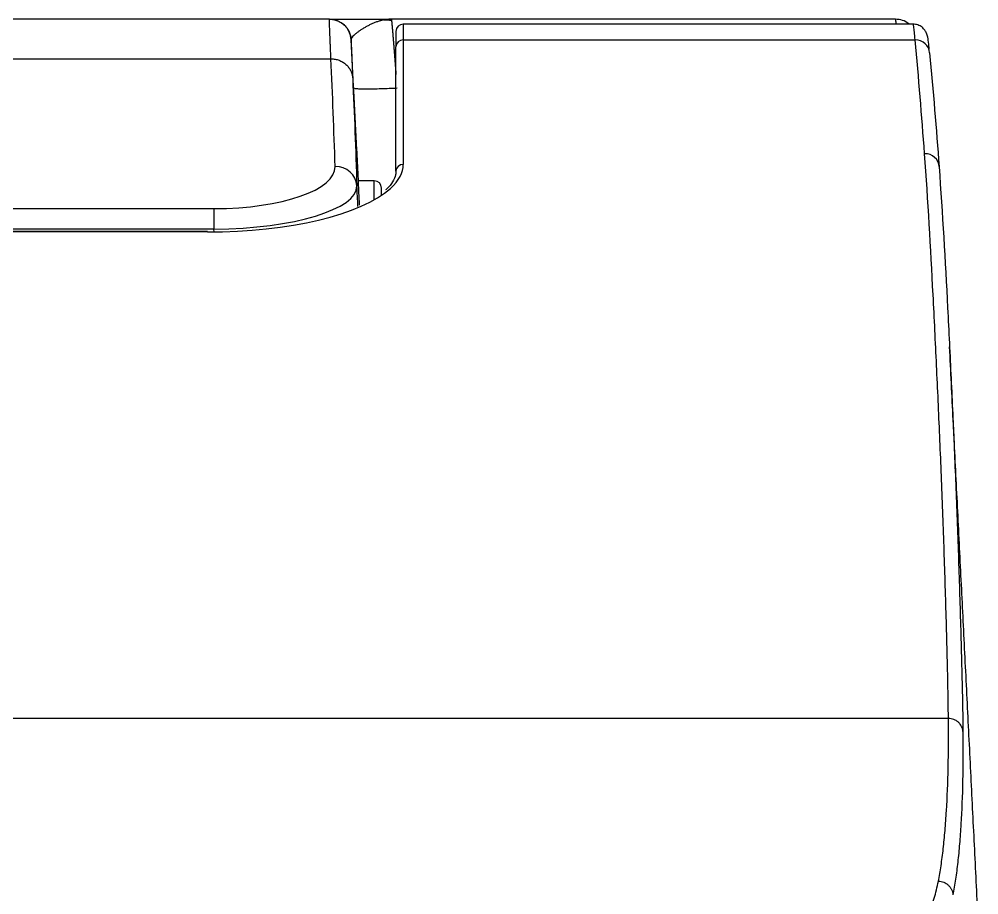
# Model space of a CAD drawing. Extents: x 8541 to 14664, y -60 to 2468.
# Drawn here: x 13559.7 to 13625.9, y 722.3 to 782.6 of the extents above; entities that cross this region are included whole.
import ezdxf

# ---------------------------------------------------------------- set-up
doc = ezdxf.new("R2010")
doc.units = 0
doc.header["$LTSCALE"] = 20
doc.header["$MEASUREMENT"] = 0
doc.layers.get('0').update_dxf_attribs({"linetype": 'CONTINUOUS'})

msp = doc.modelspace()

# ---------------------------------------------------------------- linework, layer by layer
at = {"color": 7, "linetype": 'Continuous'}
for p, q in [((13621.348, 782.277), (13586.201, 782.277)), ((13586.201, 782.277), (13586.201, 781.184)), ((13585.701, 781.777), (13585.701, 780.711)), ((13582.609, 781.195), (13582.607, 781.195)), ((13586.201, 781.184), (13586.201, 772.603)), ((13585.701, 772.131), (13585.701, 780.711)), ((13584.2, 771.477), (13583.116, 771.477)), ((13584.2, 770.164), (13584.2, 771.477)), ((13584.7, 770.47), (13584.7, 770.977)), ((13284.048, 769.558), (13573.152, 769.558)), ((13573.152, 769.558), (13573.152, 768.14)), ((13573.152, 768.14), (13284.048, 768.14)), ((13572.701, 767.976), (13284.498, 767.976)), ((13572.701, 767.948), (13284.498, 767.948)), ((13572.701, 767.948), (13572.701, 767.976)), ((13573.162, 767.951), (13573.152, 768.14))]:
    msp.add_line(p, q, dxfattribs=at)
for centre, radius, start, end in [((13581.113, 781.117), 1.5, 2.94586, 90), ((13586.201, 781.777), 0.5, 90, 180), ((13584.2, 770.977), 0.5, 0, 90)]:
    msp.add_arc(centre, radius, start, end, dxfattribs=at)
for centre, major_axis, ratio, start_param, end_param in [((13586.201, 780.711), (-0.5, 0), 0.945376, 4.712389, 6.283185), ((13621.498, 780.239), (0.996, 0.093), 0.944943, 6.237945, 7.766345), ((13622.148, 772.4), (0.997, 0.073), 0.945109, 6.259084, 7.785221), ((13572.992, 772.489), (-8.514, 0.062), 0.34417, 1.592084, 3.155484), ((13581.506, 771.049), (-1.499, -0.05), 0.945321, 3.164281, 4.681182), ((13572.701, 772.603), (13.5, 0), 0.344818, 5.920307, 6.283185), ((13586.201, 772.131), (-0.5, 0), 0.945376, 4.712389, 6.283185), ((13572.701, 772.603), (13.5, 0), 0.344818, 4.712389, 5.920307), ((13572.992, 771.071), (10.012, 0.038), 0.292843, 4.727232, 6.290632)]:
    msp.add_ellipse(centre, major_axis=major_axis, ratio=ratio, start_param=start_param, end_param=end_param, dxfattribs=at)
for points, degree in [([(13581.109, 782.617), (13276.097, 782.617)], 1), ([(13585.416, 782.528), (13584.84, 782.565)], 1), ([(13620.137, 782.617), (13608.552, 782.617), (13596.968, 782.617), (13585.383, 782.617)], 3), ([(13583.117, 771.477), (13582.609, 781.195)], 1), ([(13586.201, 781.184), (13597.967, 781.184), (13609.732, 781.184), (13621.498, 781.184)], 3), ([(13622.148, 773.346), (13621.957, 775.959), (13621.741, 778.572), (13621.498, 781.184)], 3), ([(13622.496, 780.289), (13622.739, 777.676), (13622.956, 775.063), (13623.147, 772.45)], 3), ([(13275.983, 779.885), (13581.219, 779.885)], 1), ([(13583.082, 769.697), (13583.056, 770.175), (13583.03, 770.653), (13583.004, 771.131)], 3), ([(13625.886, 719.707), (13623.87, 760.025)], 1), ([(13623.79, 734.407), (13493.663, 734.407), (13363.536, 734.407), (13233.41, 734.407)], 3)]:
    msp.add_open_spline(points, degree=degree, dxfattribs=at)
for points, knots in [([(13581.219, 779.885), (13581.214, 779.998), (13581.204, 780.222), (13581.195, 780.437), (13581.186, 780.648), (13581.181, 780.751), (13581.173, 780.951), (13581.168, 781.048), (13581.16, 781.236), (13581.157, 781.326), (13581.149, 781.499), (13581.146, 781.581), (13581.141, 781.698), (13581.139, 781.736), (13581.136, 781.808), (13581.135, 781.844), (13581.131, 781.946), (13581.128, 782.008), (13581.124, 782.123), (13581.122, 782.175), (13581.118, 782.268), (13581.117, 782.31), (13581.114, 782.383), (13581.113, 782.414), (13581.112, 782.456), (13581.111, 782.469), (13581.111, 782.493), (13581.11, 782.504), (13581.109, 782.534), (13581.109, 782.551), (13581.108, 782.577), (13581.108, 782.588), (13581.108, 782.603), (13581.108, 782.614), (13581.109, 782.617), (13581.109, 782.617)], [0, 0, 0, 0, 0.0625, 0.125, 0.125, 0.1875, 0.1875, 0.25, 0.25, 0.3125, 0.3125, 0.375, 0.375, 0.40625, 0.40625, 0.4375, 0.4375, 0.5, 0.5, 0.5625, 0.5625, 0.625, 0.625, 0.6875, 0.6875, 0.71875, 0.71875, 0.75, 0.75, 0.8125, 0.8125, 0.875, 0.875, 0.9375, 1, 1, 1, 1]), ([(13581.109, 782.617), (13581.204, 782.617), (13581.299, 782.608), (13581.485, 782.572), (13581.577, 782.545), (13581.753, 782.475), (13581.838, 782.431), (13581.998, 782.329), (13582.073, 782.27), (13582.211, 782.139), (13582.273, 782.067), (13582.384, 781.913), (13582.432, 781.831), (13582.511, 781.658), (13582.543, 781.568), (13582.588, 781.384), (13582.602, 781.29), (13582.607, 781.195)], [0, 0, 0, 0, 0.125, 0.125, 0.25, 0.25, 0.375, 0.375, 0.5, 0.5, 0.625, 0.625, 0.75, 0.75, 0.875, 0.875, 1, 1, 1, 1]), ([(13581.182, 782.617), (13581.189, 782.617), (13581.197, 782.617), (13581.236, 782.617), (13581.274, 782.617), (13581.365, 782.617), (13581.417, 782.617), (13581.492, 782.617), (13581.507, 782.617), (13581.538, 782.617), (13581.586, 782.617), (13581.638, 782.617), (13581.745, 782.617), (13581.821, 782.617), (13581.985, 782.617), (13582.072, 782.617), (13582.255, 782.617), (13582.35, 782.617), (13582.55, 782.617), (13582.654, 782.617), (13582.816, 782.617), (13582.871, 782.617), (13582.982, 782.617), (13583.039, 782.617), (13583.21, 782.617), (13583.327, 782.617), (13583.566, 782.617), (13583.688, 782.617), (13583.937, 782.617), (13584.063, 782.617), (13584.32, 782.617), (13584.45, 782.617), (13584.713, 782.617), (13584.846, 782.617), (13585.047, 782.617), (13585.114, 782.617), (13585.215, 782.617), (13585.248, 782.617), (13585.299, 782.617), (13585.316, 782.617), (13585.341, 782.617), (13585.349, 782.617), (13585.361, 782.617), (13585.365, 782.617), (13585.37, 782.617), (13585.37, 782.617), (13585.371, 782.617), (13585.371, 782.617), (13585.371, 782.617), (13585.372, 782.617), (13585.372, 782.617), (13585.373, 782.617), (13585.377, 782.617), (13585.38, 782.617), (13585.383, 782.617)], [0, 0, 0, 0, 0.018043, 0.018043, 0.088183, 0.088183, 0.158323, 0.158323, 0.175857, 0.175857, 0.193392, 0.228462, 0.228462, 0.298602, 0.298602, 0.368742, 0.368742, 0.438882, 0.438882, 0.509021, 0.509021, 0.544091, 0.544091, 0.579161, 0.579161, 0.649301, 0.649301, 0.719441, 0.719441, 0.789581, 0.789581, 0.85972, 0.85972, 0.92986, 0.92986, 0.96493, 0.96493, 0.982465, 0.982465, 0.991233, 0.991233, 0.995616, 0.995616, 0.997808, 0.997808, 0.998082, 0.998219, 0.998219, 0.998253, 0.998253, 0.998288, 0.998356, 0.998904, 1, 1, 1, 1]), ([(13585.383, 782.617), (13585.381, 782.617), (13585.379, 782.617), (13585.377, 782.617), (13585.375, 782.617), (13585.375, 782.617), (13585.375, 782.617), (13585.374, 782.617), (13585.372, 782.617), (13585.37, 782.617), (13585.363, 782.617), (13585.359, 782.617), (13585.345, 782.616), (13585.335, 782.616), (13585.307, 782.616), (13585.288, 782.615), (13585.231, 782.612), (13585.193, 782.61), (13585.079, 782.6), (13585.003, 782.589), (13584.85, 782.563), (13584.774, 782.547), (13584.661, 782.519), (13584.624, 782.509), (13584.549, 782.488), (13584.511, 782.476), (13584.437, 782.452), (13584.4, 782.44), (13584.327, 782.413), (13584.29, 782.399), (13584.181, 782.356), (13584.109, 782.326), (13584.002, 782.277), (13583.966, 782.26), (13583.896, 782.226), (13583.861, 782.209), (13583.757, 782.155), (13583.688, 782.118), (13583.554, 782.042), (13583.488, 782.003), (13583.393, 781.943), (13583.361, 781.923), (13583.299, 781.882), (13583.269, 781.862), (13583.179, 781.802), (13583.121, 781.762), (13583.04, 781.703), (13583.013, 781.683), (13582.962, 781.644), (13582.937, 781.624), (13582.89, 781.586), (13582.867, 781.567), (13582.824, 781.529), (13582.804, 781.511), (13582.747, 781.455), (13582.714, 781.42), (13582.674, 781.368), (13582.662, 781.351), (13582.642, 781.318), (13582.634, 781.301), (13582.614, 781.253), (13582.607, 781.222), (13582.609, 781.192)], [0, 0, 0, 0, 0.000977, 0.001465, 0.001709, 0.001709, 0.001831, 0.001831, 0.001953, 0.003906, 0.003906, 0.007812, 0.007812, 0.015625, 0.015625, 0.03125, 0.03125, 0.0625, 0.0625, 0.125, 0.125, 0.1875, 0.1875, 0.21875, 0.21875, 0.25, 0.25, 0.28125, 0.28125, 0.3125, 0.3125, 0.375, 0.375, 0.40625, 0.40625, 0.4375, 0.4375, 0.5, 0.5, 0.5625, 0.5625, 0.59375, 0.59375, 0.625, 0.625, 0.6875, 0.6875, 0.71875, 0.71875, 0.75, 0.75, 0.78125, 0.78125, 0.8125, 0.8125, 0.875, 0.875, 0.90625, 0.90625, 0.9375, 0.9375, 1, 1, 1, 1]), ([(13585.383, 782.617), (13585.383, 782.617), (13585.383, 782.617), (13585.383, 782.616), (13585.383, 782.616), (13585.383, 782.615), (13585.383, 782.614), (13585.384, 782.612), (13585.384, 782.61), (13585.384, 782.608), (13585.384, 782.606), (13585.385, 782.604), (13585.385, 782.601), (13585.385, 782.598), (13585.386, 782.595), (13585.386, 782.591), (13585.387, 782.587), (13585.387, 782.583), (13585.388, 782.578), (13585.388, 782.573), (13585.389, 782.568), (13585.389, 782.563), (13585.39, 782.557), (13585.391, 782.551), (13585.391, 782.545), (13585.392, 782.538), (13585.393, 782.533), (13585.393, 782.53), (13585.393, 782.529)], [0, 0, 0, 0, 0.037706, 0.075569, 0.113589, 0.151766, 0.190101, 0.228593, 0.267242, 0.306048, 0.345012, 0.384134, 0.423412, 0.462848, 0.502442, 0.542193, 0.582101, 0.622167, 0.662391, 0.702772, 0.743311, 0.784007, 0.824861, 0.865873, 0.907042, 0.948369, 0.989854, 1, 1, 1, 1]), ([(13585.393, 782.529), (13585.393, 782.527), (13585.394, 782.523), (13585.394, 782.516), (13585.395, 782.508), (13585.396, 782.499), (13585.397, 782.491), (13585.398, 782.482), (13585.399, 782.472), (13585.4, 782.463), (13585.401, 782.452), (13585.402, 782.442), (13585.403, 782.431), (13585.404, 782.42), (13585.405, 782.409), (13585.407, 782.397), (13585.408, 782.385), (13585.409, 782.372), (13585.41, 782.359), (13585.412, 782.346), (13585.413, 782.332), (13585.414, 782.318), (13585.416, 782.303), (13585.417, 782.289), (13585.419, 782.273), (13585.42, 782.258), (13585.421, 782.242), (13585.423, 782.225), (13585.425, 782.208), (13585.426, 782.191), (13585.428, 782.174), (13585.43, 782.156), (13585.431, 782.137), (13585.433, 782.118), (13585.435, 782.099), (13585.436, 782.08), (13585.438, 782.06), (13585.44, 782.039), (13585.442, 782.018), (13585.444, 781.997), (13585.446, 781.975), (13585.448, 781.953), (13585.45, 781.931), (13585.452, 781.908), (13585.454, 781.884), (13585.456, 781.86), (13585.458, 781.836), (13585.46, 781.811), (13585.462, 781.786), (13585.465, 781.761), (13585.467, 781.735), (13585.469, 781.708), (13585.471, 781.682), (13585.474, 781.654), (13585.476, 781.627), (13585.478, 781.598), (13585.481, 781.57), (13585.483, 781.541), (13585.486, 781.511), (13585.488, 781.481), (13585.491, 781.451), (13585.493, 781.42), (13585.496, 781.389), (13585.499, 781.357), (13585.501, 781.325), (13585.504, 781.292), (13585.507, 781.259), (13585.509, 781.226), (13585.512, 781.192), (13585.515, 781.157), (13585.518, 781.123), (13585.521, 781.087), (13585.524, 781.052), (13585.526, 781.016), (13585.529, 780.979), (13585.532, 780.942), (13585.535, 780.904), (13585.538, 780.867), (13585.542, 780.828), (13585.545, 780.789), (13585.548, 780.75), (13585.551, 780.711), (13585.554, 780.67), (13585.557, 780.63), (13585.561, 780.589), (13585.564, 780.548), (13585.567, 780.506), (13585.571, 780.463), (13585.574, 780.421), (13585.577, 780.378), (13585.581, 780.334), (13585.584, 780.29), (13585.588, 780.246), (13585.591, 780.201), (13585.595, 780.156), (13585.598, 780.11), (13585.602, 780.064), (13585.606, 780.018), (13585.609, 779.971), (13585.613, 779.924), (13585.617, 779.876), (13585.621, 779.828), (13585.624, 779.78), (13585.628, 779.731), (13585.632, 779.682), (13585.636, 779.633), (13585.64, 779.583), (13585.644, 779.532), (13585.648, 779.482), (13585.652, 779.431), (13585.656, 779.38), (13585.66, 779.328), (13585.664, 779.276), (13585.668, 779.223), (13585.672, 779.171), (13585.676, 779.118), (13585.681, 779.064), (13585.685, 779.011), (13585.689, 778.957), (13585.694, 778.902), (13585.697, 778.854), (13585.7, 778.823), (13585.701, 778.811)], [0, 0, 0, 0, 0.005166, 0.012022, 0.018903, 0.025811, 0.032744, 0.039703, 0.046688, 0.053699, 0.060736, 0.067799, 0.074888, 0.082003, 0.089143, 0.09631, 0.103502, 0.11072, 0.117965, 0.125235, 0.132531, 0.139853, 0.147201, 0.154574, 0.161974, 0.1694, 0.176852, 0.184329, 0.191833, 0.199362, 0.206918, 0.214499, 0.222106, 0.22974, 0.237399, 0.245084, 0.252795, 0.260533, 0.268296, 0.276085, 0.2839, 0.291741, 0.299608, 0.307501, 0.31542, 0.323365, 0.331336, 0.339333, 0.347356, 0.355405, 0.36348, 0.371581, 0.379708, 0.387861, 0.396039, 0.404244, 0.412475, 0.420732, 0.429015, 0.437324, 0.445659, 0.45402, 0.462407, 0.47082, 0.479259, 0.487724, 0.496215, 0.504733, 0.513276, 0.521845, 0.53044, 0.539061, 0.547709, 0.556382, 0.565081, 0.573807, 0.582558, 0.591336, 0.600139, 0.608969, 0.617824, 0.626706, 0.635614, 0.644547, 0.653507, 0.662493, 0.671505, 0.680543, 0.689607, 0.698697, 0.707813, 0.716956, 0.726124, 0.735318, 0.744539, 0.753785, 0.763058, 0.772356, 0.781681, 0.791032, 0.800409, 0.809812, 0.819241, 0.828696, 0.838177, 0.847684, 0.857217, 0.866777, 0.876362, 0.885974, 0.895612, 0.905275, 0.914965, 0.924681, 0.934423, 0.944191, 0.953985, 0.963806, 0.973652, 0.983525, 0.993423, 1, 1, 1, 1]), ([(13621.086, 782.28), (13621.077, 782.287), (13620.937, 782.398), (13620.63, 782.565), (13620.306, 782.611), (13620.136, 782.608)], [0, 0, 0, 0, 0.033993, 0.522434, 1, 1, 1, 1]), ([(13620.191, 782.294), (13620.191, 782.297), (13620.191, 782.3), (13620.189, 782.317), (13620.188, 782.331), (13620.184, 782.37), (13620.181, 782.394), (13620.173, 782.46), (13620.163, 782.534), (13620.154, 782.579), (13620.145, 782.609), (13620.141, 782.617), (13620.137, 782.617)], [0, 0, 0, 0, 0.014715, 0.014715, 0.0804, 0.0804, 0.211772, 0.211772, 0.474515, 0.737257, 0.737257, 1, 1, 1, 1]), ([(13622.469, 780.566), (13622.457, 780.69), (13622.421, 781.042), (13622.389, 781.274), (13622.338, 781.494), (13622.293, 781.642), (13622.179, 781.857), (13621.98, 782.075), (13621.688, 782.241), (13621.464, 782.27), (13621.347, 782.269)], [0, 0, 0, 0, 0.186121, 0.567532, 0.684514, 0.774885, 0.830785, 0.883576, 0.943831, 1, 1, 1, 1]), ([(13621.498, 781.184), (13621.479, 781.4), (13621.461, 781.582), (13621.428, 781.885), (13621.413, 782.004), (13621.385, 782.181), (13621.372, 782.238), (13621.358, 782.269), (13621.355, 782.273), (13621.351, 782.276), (13621.35, 782.277), (13621.348, 782.277)], [0, 0, 0, 0, 0.295772, 0.295772, 0.591545, 0.591545, 0.887317, 0.887317, 0.96126, 0.96126, 1, 1, 1, 1]), ([(13582.607, 781.195), (13582.607, 781.195), (13582.606, 781.192), (13582.606, 781.182), (13582.606, 781.167), (13582.606, 781.157), (13582.607, 781.132), (13582.607, 781.116), (13582.608, 781.077), (13582.609, 781.054), (13582.611, 781.001), (13582.612, 780.97), (13582.615, 780.9), (13582.616, 780.86), (13582.62, 780.77), (13582.622, 780.72), (13582.626, 780.61), (13582.629, 780.55), (13582.634, 780.419), (13582.637, 780.348), (13582.644, 780.198), (13582.647, 780.118), (13582.655, 779.951), (13582.659, 779.863), (13582.667, 779.681), (13582.671, 779.587), (13582.679, 779.392), (13582.684, 779.291), (13582.693, 779.086), (13582.702, 778.875), (13582.712, 778.657), (13582.717, 778.547)], [0, 0, 0, 0, 0.0625, 0.125, 0.125, 0.1875, 0.1875, 0.25, 0.25, 0.3125, 0.3125, 0.375, 0.375, 0.4375, 0.4375, 0.5, 0.5, 0.5625, 0.5625, 0.625, 0.625, 0.6875, 0.6875, 0.75, 0.75, 0.8125, 0.8125, 0.875, 0.875, 0.9375, 1, 1, 1, 1]), ([(13581.219, 779.885), (13581.314, 779.886), (13581.409, 779.878), (13581.595, 779.845), (13581.687, 779.82), (13581.863, 779.754), (13581.948, 779.713), (13582.108, 779.617), (13582.183, 779.562), (13582.321, 779.439), (13582.383, 779.371), (13582.494, 779.225), (13582.542, 779.148), (13582.621, 778.985), (13582.653, 778.9), (13582.698, 778.726), (13582.712, 778.637), (13582.717, 778.547)], [0, 0, 0, 0, 0.125, 0.125, 0.25, 0.25, 0.375, 0.375, 0.5, 0.5, 0.625, 0.625, 0.75, 0.75, 0.875, 0.875, 1, 1, 1, 1]), ([(13581.506, 772.467), (13581.465, 773.703), (13581.421, 774.94), (13581.325, 777.413), (13581.273, 778.649), (13581.219, 779.885)], [0, 0, 0, 0, 0.5, 0.5, 1, 1, 1, 1]), ([(13582.717, 778.547), (13582.771, 777.311), (13582.823, 776.075), (13582.918, 773.603), (13582.963, 772.367), (13583.004, 771.131)], [0, 0, 0, 0, 0.5, 0.5, 1, 1, 1, 1]), ([(13582.832, 777.855), (13582.867, 777.847), (13582.92, 777.84), (13583.066, 777.828), (13583.159, 777.824), (13583.383, 777.817), (13583.514, 777.815), (13583.806, 777.815), (13583.968, 777.817), (13584.31, 777.823), (13584.491, 777.827), (13585.043, 777.844), (13585.424, 777.86), (13585.776, 777.878)], [0, 0, 0, 0, 0.141646, 0.141646, 0.284705, 0.284705, 0.427764, 0.427764, 0.570823, 0.570823, 0.713882, 0.713882, 1, 1, 1, 1]), ([(13623.79, 734.407), (13623.782, 735.218), (13623.769, 736.029), (13623.736, 737.652), (13623.717, 738.463), (13623.654, 740.897), (13623.608, 742.52), (13623.506, 745.765), (13623.393, 749.01), (13623.262, 752.255), (13623.124, 755.5), (13623.051, 757.122), (13622.899, 760.367), (13622.82, 761.989), (13622.568, 766.857), (13622.384, 770.101), (13622.148, 773.346)], [0, 0, 0, 0, 0.0625, 0.0625, 0.125, 0.125, 0.25, 0.25, 0.375, 0.5, 0.5, 0.625, 0.625, 0.75, 0.75, 1, 1, 1, 1]), ([(13623.147, 772.45), (13623.383, 769.206), (13623.567, 765.962), (13623.819, 761.094), (13623.898, 759.472), (13624.05, 756.227), (13624.123, 754.604), (13624.261, 751.359), (13624.326, 749.736), (13624.449, 746.491), (13624.505, 744.869), (13624.607, 741.624), (13624.653, 740.001), (13624.715, 737.567), (13624.735, 736.756), (13624.768, 735.134), (13624.781, 734.323), (13624.788, 733.512)], [0, 0, 0, 0, 0.25, 0.25, 0.375, 0.375, 0.5, 0.5, 0.625, 0.625, 0.75, 0.75, 0.875, 0.875, 0.9375, 0.9375, 1, 1, 1, 1]), ([(13583.19, 769.799), (13583.188, 769.841), (13583.186, 769.882), (13583.182, 769.964), (13583.18, 770.005), (13583.177, 770.066), (13583.176, 770.086), (13583.174, 770.126), (13583.169, 770.225), (13583.164, 770.318), (13583.154, 770.531), (13583.141, 770.788), (13583.131, 770.991), (13583.125, 771.122), (13583.123, 771.162), (13583.121, 771.218), (13583.12, 771.235), (13583.118, 771.269), (13583.118, 771.284), (13583.114, 771.358), (13583.112, 771.403), (13583.11, 771.462), (13583.109, 771.476), (13583.11, 771.477), (13583.11, 771.477), (13583.11, 771.477)], [0, 0, 0, 0, 0.038297, 0.038297, 0.078273, 0.078273, 0.098261, 0.098261, 0.118249, 0.198201, 0.198201, 0.358106, 0.51801, 0.51801, 0.597962, 0.597962, 0.637938, 0.637938, 0.677914, 0.677914, 0.837819, 0.837819, 0.997723, 0.997723, 1, 1, 1, 1]), ([(13585.701, 772.131), (13585.702, 772.052), (13585.678, 771.82), (13585.496, 771.421), (13585.248, 771.059), (13585.005, 770.872), (13584.984, 770.856)], [0, 0, 0, 0, 0.207867, 0.596855, 0.966142, 1, 1, 1, 1]), ([(13623.1, 723.187), (13623.171, 723.529), (13623.231, 723.887), (13623.312, 724.447), (13623.338, 724.638), (13623.388, 725.027), (13623.412, 725.225), (13623.48, 725.832), (13623.522, 726.253), (13623.596, 727.125), (13623.628, 727.577), (13623.713, 728.98), (13623.752, 729.977), (13623.796, 732.098), (13623.801, 733.221), (13623.79, 734.407)], [0, 0, 0, 0, 0.125, 0.125, 0.1875, 0.1875, 0.25, 0.25, 0.375, 0.375, 0.5, 0.5, 0.75, 0.75, 1, 1, 1, 1]), ([(13624.788, 733.513), (13624.785, 733.573), (13624.776, 733.632), (13624.745, 733.748), (13624.724, 733.805), (13624.671, 733.913), (13624.639, 733.965), (13624.566, 734.062), (13624.524, 734.108), (13624.432, 734.19), (13624.382, 734.227), (13624.275, 734.291), (13624.219, 734.318), (13624.101, 734.363), (13624.04, 734.379), (13623.916, 734.402), (13623.853, 734.407), (13623.79, 734.407)], [0, 0, 0, 0, 0.125, 0.125, 0.25, 0.25, 0.375, 0.375, 0.5, 0.5, 0.625, 0.625, 0.75, 0.75, 0.875, 0.875, 1, 1, 1, 1]), ([(13624.788, 733.513), (13624.799, 732.323), (13624.794, 731.196), (13624.75, 729.068), (13624.711, 728.067), (13624.627, 726.659), (13624.594, 726.205), (13624.52, 725.33), (13624.479, 724.908), (13624.41, 724.298), (13624.386, 724.099), (13624.336, 723.708), (13624.31, 723.517), (13624.229, 722.954), (13624.169, 722.596), (13624.098, 722.253)], [0, 0, 0, 0, 0.25, 0.25, 0.5, 0.5, 0.625, 0.625, 0.75, 0.75, 0.8125, 0.8125, 0.875, 0.875, 1, 1, 1, 1]), ([(13618.184, 717.796), (13618.518, 717.835), (13618.837, 717.896), (13619.214, 718.003), (13619.289, 718.025), (13619.436, 718.073), (13619.653, 718.15), (13619.861, 718.24), (13620.535, 718.568), (13621.008, 718.924), (13621.518, 719.485), (13621.616, 719.603), (13621.756, 719.789), (13621.802, 719.853), (13621.892, 719.982), (13622.023, 720.181), (13622.145, 720.394), (13622.3, 720.688), (13622.373, 720.841), (13622.58, 721.318), (13622.702, 721.659), (13622.919, 722.388), (13623.015, 722.776), (13623.1, 723.187)], [0, 0, 0, 0, 0.125, 0.125, 0.15625, 0.15625, 0.1875, 0.25, 0.25, 0.5, 0.5, 0.5625, 0.5625, 0.59375, 0.59375, 0.625, 0.6875, 0.6875, 0.75, 0.75, 0.875, 0.875, 1, 1, 1, 1]), ([(13623.1, 723.187), (13623.163, 723.187), (13623.226, 723.18), (13623.35, 723.156), (13623.411, 723.138), (13623.528, 723.092), (13623.585, 723.063), (13623.691, 722.995), (13623.741, 722.957), (13623.833, 722.871), (13623.874, 722.824), (13623.948, 722.722), (13623.98, 722.669), (13624.033, 722.556), (13624.054, 722.497), (13624.085, 722.376), (13624.094, 722.315), (13624.098, 722.253)], [0, 0, 0, 0, 0.125, 0.125, 0.25, 0.25, 0.375, 0.375, 0.5, 0.5, 0.625, 0.625, 0.75, 0.75, 0.875, 0.875, 1, 1, 1, 1])]:
    msp.add_open_spline(points, degree=3, knots=knots, dxfattribs=at)

doc.saveas('drawing.dxf')
